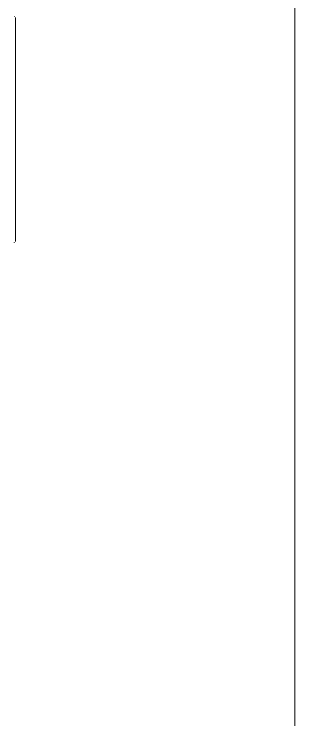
# Model space of a CAD drawing. Header units: millimetres. Extents: x 155927 to 295199, y -4084 to 97293.
# Drawn here: x 188145 to 189883, y 18429 to 22798 of the extents above; entities that cross this region are included whole.
import ezdxf

# ---------------------------------------------------------------- set-up
doc = ezdxf.new("R2010")
doc.units = ezdxf.units.MM
doc.header["$MEASUREMENT"] = 0
doc.layers.add('A-FLOR-HRAL', color=7, linetype='CONTINUOUS', lineweight=9)
doc.layers.add('I-FURN', color=8, linetype='CONTINUOUS', lineweight=9)

msp = doc.modelspace()

# ---------------------------------------------------------------- linework, layer by layer
at = {"layer": 'A-FLOR-HRAL'}
msp.add_line((189883.3, 23575.1), (189883.3, 15540.1), dxfattribs=at)
at = {"layer": 'I-FURN'}
for p, q in [((188144.6, 22782.9), (188145, 22782.8)), ((188145, 22782.8), (188145.4, 22782.8)), ((188145.4, 22782.8), (188145.7, 22782.7)), ((188145.7, 22782.7), (188146.1, 22782.6)), ((188146.1, 22782.6), (188146.4, 22782.5)), ((188146.4, 22782.5), (188146.7, 22782.4)), ((188152.3, 22776.2), (188152.4, 22775.8)), ((188152.4, 22775.8), (188152.4, 22775.5)), ((188152.4, 22775.5), (188152.5, 22775.1)), ((188152.5, 22775.1), (188152.5, 22774.8)), ((188152.5, 22774.8), (188152.6, 22774.4)), ((188152.6, 22774.4), (188152.6, 22774.1)), ((188152.6, 21392), (188152.6, 22774)), ((188145.1, 21383.1), (188144.7, 21383)), ((188145.5, 21383.2), (188145.1, 21383.1)), ((188145.8, 21383.2), (188145.5, 21383.2)), ((188146.2, 21383.3), (188145.8, 21383.2)), ((188146.5, 21383.5), (188146.2, 21383.3)), ((188146.8, 21383.6), (188146.5, 21383.5)), ((188152.4, 21390.2), (188152.3, 21389.8)), ((188152.5, 21390.5), (188152.4, 21390.2)), ((188152.6, 21391.6), (188152.5, 21391.2)), ((188152.5, 21391.2), (188152.5, 21390.9)), ((188152.5, 21390.9), (188152.5, 21390.5)), ((188152.6, 21392), (188152.6, 21391.6))]:
    msp.add_line(p, q, dxfattribs=at)

doc.saveas('drawing.dxf')
